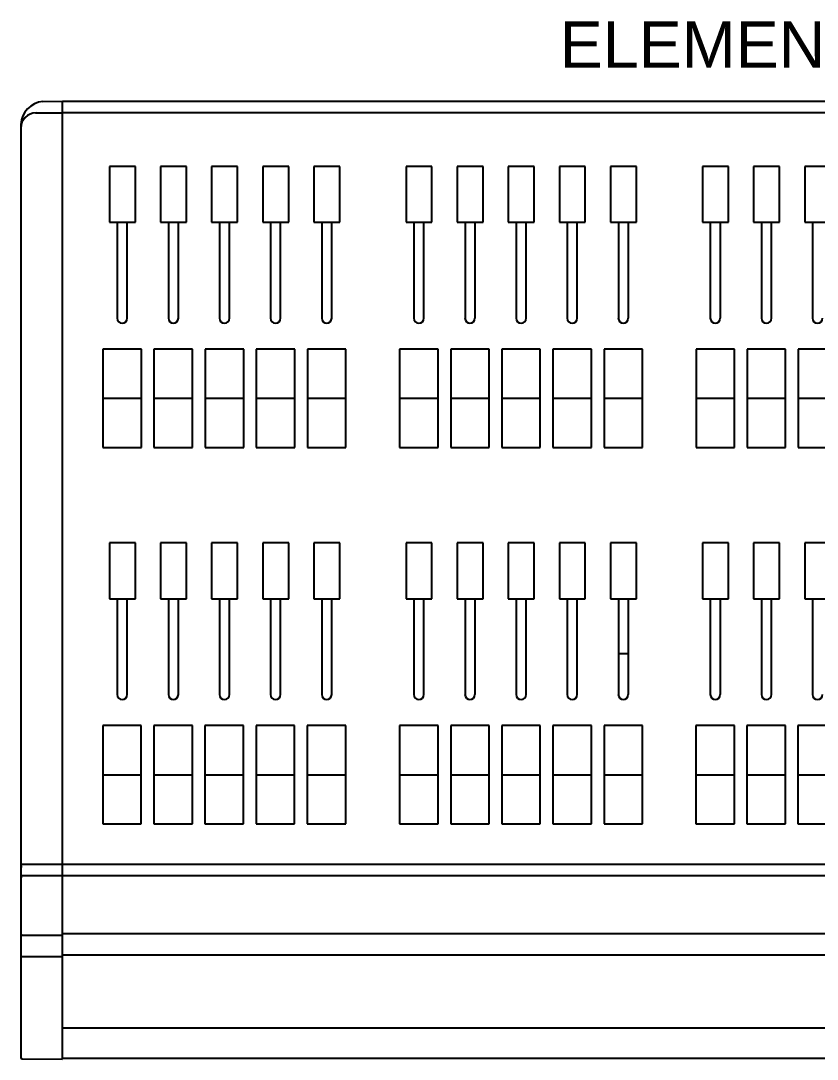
# Model space of a CAD drawing. Extents: x -49 to 275, y -8 to 142.
# Drawn here: x 117.94 to 129.78, y 55.91 to 71.34 of the extents above; entities that cross this region are included whole.
import ezdxf
from ezdxf.enums import TextEntityAlignment as Align

# ---------------------------------------------------------------- set-up
doc = ezdxf.new("R2010")
doc.units = 0
doc.header["$LTSCALE"] = 0.5
doc.header["$MEASUREMENT"] = 0
doc.layers.get('0').update_dxf_attribs({"linetype": 'CONTINUOUS'})
doc.layers.add('RISER', color=7, linetype='CONTINUOUS')
doc.styles.add('ARIAL', font='arial.ttf')

# ---------------------------------------------------------------- blocks, each defined once
blk = doc.blocks.new('*U34')
at = {"layer": 'RISER'}
for p, q in [((-16.737, 7.275), (-16.445, 7.278)), ((-16.445, -6.959), (-16.445, 7.278)), ((16.445, 7.277), (-16.445, 7.277)), ((-16.845, 7.104), (-16.445, 7.107)), ((16.445, 7.107), (-16.445, 7.107)), ((-17.065, 6.935), (-17.065, -6.935)), ((-15.747, 6.31), (-15.747, 5.479)), ((-15.361, 6.31), (-15.747, 6.31)), ((-15.361, 5.479), (-15.361, 6.31)), ((-14.987, 6.31), (-14.987, 5.479)), ((-14.601, 6.31), (-14.987, 6.31)), ((-14.601, 5.479), (-14.601, 6.31)), ((-14.227, 6.31), (-14.227, 5.479)), ((-13.841, 6.31), (-14.227, 6.31)), ((-13.841, 5.479), (-13.841, 6.31)), ((-13.467, 6.31), (-13.467, 5.479)), ((-13.081, 6.31), (-13.467, 6.31)), ((-13.081, 5.479), (-13.081, 6.31)), ((-12.707, 6.31), (-12.707, 5.479)), ((-12.321, 6.31), (-12.707, 6.31)), ((-12.321, 5.479), (-12.321, 6.31)), ((-11.336, 6.31), (-11.336, 5.479)), ((-10.95, 6.31), (-11.336, 6.31)), ((-10.95, 5.479), (-10.95, 6.31)), ((-10.576, 6.31), (-10.576, 5.479)), ((-10.19, 6.31), (-10.576, 6.31)), ((-10.19, 5.479), (-10.19, 6.31)), ((-9.816, 6.31), (-9.816, 5.479)), ((-9.43, 6.31), (-9.816, 6.31)), ((-9.43, 5.479), (-9.43, 6.31)), ((-9.056, 6.31), (-9.056, 5.479)), ((-8.67, 6.31), (-9.056, 6.31)), ((-8.67, 5.479), (-8.67, 6.31)), ((-8.296, 6.31), (-8.296, 5.479)), ((-7.91, 6.31), (-8.296, 6.31)), ((-7.91, 5.479), (-7.91, 6.31)), ((-6.928, 6.31), (-6.928, 5.479)), ((-6.542, 6.31), (-6.928, 6.31)), ((-6.542, 5.479), (-6.542, 6.31)), ((-6.168, 6.31), (-6.168, 5.479)), ((-5.782, 6.31), (-6.168, 6.31)), ((-5.782, 5.479), (-5.782, 6.31)), ((-5.408, 6.31), (-5.408, 5.479)), ((-5.022, 6.31), (-5.408, 6.31)), ((-15.747, 5.479), (-15.361, 5.479)), ((-15.63, 5.479), (-15.63, 4.054)), ((-15.481, 4.054), (-15.481, 5.479)), ((-14.987, 5.479), (-14.601, 5.479)), ((-14.87, 5.479), (-14.87, 4.054)), ((-14.721, 4.054), (-14.721, 5.479)), ((-14.227, 5.479), (-13.841, 5.479)), ((-14.11, 5.479), (-14.11, 4.054)), ((-13.961, 4.054), (-13.961, 5.479)), ((-13.467, 5.479), (-13.081, 5.479)), ((-13.35, 5.479), (-13.35, 4.054)), ((-13.201, 4.054), (-13.201, 5.479)), ((-12.707, 5.479), (-12.321, 5.479)), ((-12.59, 5.479), (-12.59, 4.054)), ((-12.441, 4.054), (-12.441, 5.479)), ((-11.336, 5.479), (-10.95, 5.479)), ((-11.219, 5.479), (-11.219, 4.054)), ((-11.07, 4.054), (-11.07, 5.479)), ((-10.576, 5.479), (-10.19, 5.479)), ((-10.459, 5.479), (-10.459, 4.054)), ((-10.31, 4.054), (-10.31, 5.479)), ((-9.816, 5.479), (-9.43, 5.479)), ((-9.699, 5.479), (-9.699, 4.054)), ((-9.55, 4.054), (-9.55, 5.479)), ((-9.056, 5.479), (-8.67, 5.479)), ((-8.939, 5.479), (-8.939, 4.054)), ((-8.79, 4.054), (-8.79, 5.479)), ((-8.296, 5.479), (-7.91, 5.479)), ((-8.179, 5.479), (-8.179, 4.054)), ((-8.03, 4.054), (-8.03, 5.479)), ((-6.928, 5.479), (-6.542, 5.479)), ((-6.811, 5.479), (-6.811, 4.054)), ((-6.662, 4.054), (-6.662, 5.479)), ((-6.168, 5.479), (-5.782, 5.479)), ((-6.051, 5.479), (-6.051, 4.054)), ((-5.902, 4.054), (-5.902, 5.479)), ((-5.408, 5.479), (-5.022, 5.479)), ((-5.291, 5.479), (-5.291, 4.054)), ((-15.27, 3.594), (-15.844, 3.594)), ((-15.844, 3.594), (-15.844, 2.134)), ((-15.27, 2.134), (-15.27, 3.594)), ((-14.509, 3.594), (-15.084, 3.594)), ((-15.084, 3.594), (-15.084, 2.134)), ((-14.509, 2.134), (-14.509, 3.594)), ((-13.749, 3.594), (-14.323, 3.594)), ((-14.323, 3.594), (-14.323, 2.134)), ((-13.749, 2.134), (-13.749, 3.594)), ((-12.989, 3.594), (-13.563, 3.594)), ((-13.563, 3.594), (-13.563, 2.134)), ((-12.989, 2.134), (-12.989, 3.594)), ((-12.229, 3.594), (-12.803, 3.594)), ((-12.803, 3.594), (-12.803, 2.134)), ((-12.229, 2.134), (-12.229, 3.594)), ((-10.858, 3.594), (-11.432, 3.594)), ((-11.432, 3.594), (-11.432, 2.134)), ((-10.858, 2.134), (-10.858, 3.594)), ((-10.098, 3.594), (-10.672, 3.594)), ((-10.672, 3.594), (-10.672, 2.134)), ((-10.098, 2.134), (-10.098, 3.594)), ((-9.339, 3.594), (-9.912, 3.594)), ((-9.912, 3.594), (-9.912, 2.134)), ((-9.339, 2.134), (-9.339, 3.594)), ((-8.579, 3.594), (-9.152, 3.594)), ((-9.152, 3.594), (-9.152, 2.134)), ((-8.579, 2.134), (-8.579, 3.594)), ((-7.818, 3.594), (-8.392, 3.594)), ((-8.392, 3.594), (-8.392, 2.134)), ((-7.818, 2.134), (-7.818, 3.594)), ((-6.451, 3.594), (-7.024, 3.594)), ((-7.024, 3.594), (-7.024, 2.134)), ((-6.451, 2.134), (-6.451, 3.594)), ((-5.691, 3.594), (-6.264, 3.594)), ((-6.264, 3.594), (-6.264, 2.134)), ((-5.691, 2.134), (-5.691, 3.594)), ((-4.93, 3.594), (-5.504, 3.594)), ((-5.504, 3.594), (-5.504, 2.134)), ((-15.844, 2.864), (-15.27, 2.864)), ((-15.084, 2.864), (-14.509, 2.864)), ((-14.323, 2.864), (-13.749, 2.864)), ((-13.563, 2.864), (-12.989, 2.864)), ((-12.803, 2.864), (-12.229, 2.864)), ((-11.432, 2.864), (-10.858, 2.864)), ((-10.672, 2.864), (-10.098, 2.864)), ((-9.912, 2.864), (-9.339, 2.864)), ((-9.152, 2.864), (-8.579, 2.864)), ((-8.392, 2.864), (-7.818, 2.864)), ((-7.024, 2.864), (-6.451, 2.864)), ((-6.264, 2.864), (-5.691, 2.864)), ((-5.504, 2.864), (-4.93, 2.864)), ((-15.844, 2.134), (-15.27, 2.134)), ((-15.084, 2.134), (-14.509, 2.134)), ((-14.323, 2.134), (-13.749, 2.134)), ((-13.563, 2.134), (-12.989, 2.134)), ((-12.803, 2.134), (-12.229, 2.134)), ((-11.432, 2.134), (-10.858, 2.134)), ((-10.672, 2.134), (-10.098, 2.134)), ((-9.912, 2.134), (-9.339, 2.134)), ((-9.152, 2.134), (-8.579, 2.134)), ((-8.392, 2.134), (-7.818, 2.134)), ((-7.024, 2.134), (-6.451, 2.134)), ((-6.264, 2.134), (-5.691, 2.134)), ((-5.504, 2.134), (-4.93, 2.134)), ((-15.747, 0.715), (-15.747, -0.116)), ((-15.361, 0.715), (-15.747, 0.715)), ((-15.361, -0.116), (-15.361, 0.715)), ((-14.987, 0.715), (-14.987, -0.116)), ((-14.601, 0.715), (-14.987, 0.715)), ((-14.601, -0.116), (-14.601, 0.715)), ((-14.227, 0.715), (-14.227, -0.116)), ((-13.841, 0.715), (-14.227, 0.715)), ((-13.841, -0.116), (-13.841, 0.715)), ((-13.467, 0.715), (-13.467, -0.116)), ((-13.081, 0.715), (-13.467, 0.715)), ((-13.081, -0.116), (-13.081, 0.715)), ((-12.707, 0.715), (-12.707, -0.116)), ((-12.321, 0.715), (-12.707, 0.715)), ((-12.321, -0.116), (-12.321, 0.715)), ((-11.336, 0.715), (-11.336, -0.116)), ((-10.95, 0.715), (-11.336, 0.715)), ((-10.95, -0.116), (-10.95, 0.715)), ((-10.576, 0.715), (-10.576, -0.116)), ((-10.19, 0.715), (-10.576, 0.715)), ((-10.19, -0.116), (-10.19, 0.715)), ((-9.816, 0.715), (-9.816, -0.116)), ((-9.43, 0.715), (-9.816, 0.715)), ((-9.43, -0.116), (-9.43, 0.715)), ((-9.056, 0.715), (-9.056, -0.116)), ((-8.67, 0.715), (-9.056, 0.715)), ((-8.67, -0.116), (-8.67, 0.715)), ((-8.296, 0.715), (-8.296, -0.116)), ((-7.91, 0.715), (-8.296, 0.715)), ((-7.91, -0.116), (-7.91, 0.715)), ((-6.928, 0.715), (-6.928, -0.116)), ((-6.542, 0.715), (-6.928, 0.715)), ((-6.542, -0.116), (-6.542, 0.715)), ((-6.168, 0.715), (-6.168, -0.116)), ((-5.782, 0.715), (-6.168, 0.715)), ((-5.782, -0.116), (-5.782, 0.715)), ((-5.408, 0.715), (-5.408, -0.116)), ((-5.022, 0.715), (-5.408, 0.715)), ((-15.747, -0.116), (-15.361, -0.116)), ((-15.63, -0.116), (-15.63, -1.541)), ((-15.481, -1.541), (-15.481, -0.116)), ((-14.987, -0.116), (-14.601, -0.116)), ((-14.87, -0.116), (-14.87, -1.541)), ((-14.721, -1.541), (-14.721, -0.116)), ((-14.227, -0.116), (-13.841, -0.116)), ((-14.11, -0.116), (-14.11, -1.541)), ((-13.961, -1.541), (-13.961, -0.116)), ((-13.467, -0.116), (-13.081, -0.116)), ((-13.35, -0.116), (-13.35, -1.541)), ((-13.201, -1.541), (-13.201, -0.116)), ((-12.707, -0.116), (-12.321, -0.116)), ((-12.59, -0.116), (-12.59, -1.541)), ((-12.441, -1.541), (-12.441, -0.116)), ((-11.336, -0.116), (-10.95, -0.116)), ((-11.219, -0.116), (-11.219, -1.541)), ((-11.07, -1.541), (-11.07, -0.116)), ((-10.576, -0.116), (-10.19, -0.116)), ((-10.459, -0.116), (-10.459, -1.541)), ((-10.31, -1.541), (-10.31, -0.116)), ((-9.816, -0.116), (-9.43, -0.116)), ((-9.699, -0.116), (-9.699, -1.541)), ((-9.55, -1.541), (-9.55, -0.116)), ((-9.056, -0.116), (-8.67, -0.116)), ((-8.939, -0.116), (-8.939, -1.541)), ((-8.79, -1.541), (-8.79, -0.116)), ((-8.296, -0.116), (-7.91, -0.116)), ((-8.179, -0.116), (-8.179, -1.541)), ((-8.03, -1.541), (-8.03, -0.116)), ((-6.928, -0.116), (-6.542, -0.116)), ((-6.811, -0.116), (-6.811, -1.541)), ((-6.662, -1.541), (-6.662, -0.116)), ((-6.168, -0.116), (-5.782, -0.116)), ((-6.051, -0.116), (-6.051, -1.541)), ((-5.902, -1.541), (-5.902, -0.116)), ((-5.408, -0.116), (-5.022, -0.116)), ((-5.291, -0.116), (-5.291, -1.541)), ((-8.179, -0.931), (-8.03, -0.931)), ((-15.273, -2.001), (-15.847, -2.001)), ((-15.847, -2.001), (-15.847, -3.461)), ((-15.273, -3.461), (-15.273, -2.001)), ((-14.513, -2.001), (-15.087, -2.001)), ((-15.087, -2.001), (-15.087, -3.461)), ((-14.513, -3.461), (-14.513, -2.001)), ((-13.753, -2.001), (-14.327, -2.001)), ((-14.327, -2.001), (-14.327, -3.461)), ((-13.753, -3.461), (-13.753, -2.001)), ((-12.993, -2.001), (-13.567, -2.001)), ((-13.567, -2.001), (-13.567, -3.461)), ((-12.993, -3.461), (-12.993, -2.001)), ((-12.233, -2.001), (-12.807, -2.001)), ((-12.807, -2.001), (-12.807, -3.461)), ((-12.233, -3.461), (-12.233, -2.001)), ((-10.858, -2.001), (-11.432, -2.001)), ((-11.432, -2.001), (-11.432, -3.461)), ((-10.858, -3.461), (-10.858, -2.001)), ((-10.098, -2.001), (-10.672, -2.001)), ((-10.672, -2.001), (-10.672, -3.461)), ((-10.098, -3.461), (-10.098, -2.001)), ((-9.339, -2.001), (-9.912, -2.001)), ((-9.912, -2.001), (-9.912, -3.461)), ((-9.339, -3.461), (-9.339, -2.001)), ((-8.579, -2.001), (-9.152, -2.001)), ((-9.152, -2.001), (-9.152, -3.461)), ((-8.579, -3.461), (-8.579, -2.001)), ((-7.818, -2.001), (-8.392, -2.001)), ((-8.392, -2.001), (-8.392, -3.461)), ((-7.818, -3.461), (-7.818, -2.001)), ((-6.454, -2.001), (-7.028, -2.001)), ((-7.028, -2.001), (-7.028, -3.461)), ((-6.454, -3.461), (-6.454, -2.001)), ((-5.694, -2.001), (-6.268, -2.001)), ((-6.268, -2.001), (-6.268, -3.461)), ((-5.694, -3.461), (-5.694, -2.001)), ((-4.934, -2.001), (-5.508, -2.001)), ((-5.508, -2.001), (-5.508, -3.461)), ((-15.847, -2.731), (-15.273, -2.731)), ((-15.087, -2.731), (-14.513, -2.731)), ((-14.327, -2.731), (-13.753, -2.731)), ((-13.567, -2.731), (-12.993, -2.731)), ((-12.807, -2.731), (-12.233, -2.731)), ((-11.432, -2.731), (-10.858, -2.731)), ((-10.672, -2.731), (-10.098, -2.731)), ((-9.912, -2.731), (-9.339, -2.731)), ((-9.152, -2.731), (-8.579, -2.731)), ((-8.392, -2.731), (-7.818, -2.731)), ((-7.028, -2.731), (-6.454, -2.731)), ((-6.268, -2.731), (-5.694, -2.731)), ((-5.508, -2.731), (-4.934, -2.731)), ((-15.847, -3.461), (-15.273, -3.461)), ((-15.087, -3.461), (-14.513, -3.461)), ((-14.327, -3.461), (-13.753, -3.461)), ((-13.567, -3.461), (-12.993, -3.461)), ((-12.807, -3.461), (-12.233, -3.461)), ((-11.432, -3.461), (-10.858, -3.461)), ((-10.672, -3.461), (-10.098, -3.461)), ((-9.912, -3.461), (-9.339, -3.461)), ((-9.152, -3.461), (-8.579, -3.461)), ((-8.392, -3.461), (-7.818, -3.461)), ((-7.028, -3.461), (-6.454, -3.461)), ((-6.268, -3.461), (-5.694, -3.461)), ((-5.508, -3.461), (-4.934, -3.461)), ((-17.065, -4.061), (13.426, -4.061)), ((13.426, -4.233), (-17.065, -4.233)), ((-17.045, -5.116), (-16.445, -5.115)), ((16.445, -5.096), (-16.445, -5.096)), ((-17.045, -5.432), (-16.445, -5.432)), ((16.445, -5.413), (-16.445, -5.413)), ((16.445, -6.5), (-16.445, -6.5)), ((-16.445, -6.945), (16.445, -6.945)), ((-17.045, -6.955), (-16.445, -6.96))]:
    blk.add_line(p, q, dxfattribs=at)
for centre, radius, start, end in [((-16.704, 6.914), 0.362, 95.3089, 176.6882), ((-15.556, 4.054), 0.0745, 180.4509, 359.5491), ((-14.796, 4.054), 0.0745, 180.4509, 359.5491), ((-14.036, 4.054), 0.0745, 180.4509, 359.5491), ((-13.276, 4.054), 0.0745, 180.4509, 359.5491), ((-12.516, 4.054), 0.0745, 180.4509, 359.5491), ((-11.145, 4.054), 0.0745, 180.4509, 359.5491), ((-10.385, 4.054), 0.0745, 180.4509, 359.5491), ((-9.625, 4.054), 0.0745, 180.4509, 359.5491), ((-8.865, 4.054), 0.0745, 180.4509, 359.5491), ((-8.105, 4.054), 0.0745, 180.4509, 359.5491), ((-6.737, 4.054), 0.0745, 180.4509, 359.5491), ((-5.977, 4.054), 0.0745, 180.4509, 359.5491), ((-5.217, 4.054), 0.0745, 180.4509, 359.5491), ((-15.556, -1.541), 0.0745, 180.4509, 359.5491), ((-14.796, -1.541), 0.0745, 180.4509, 359.5491), ((-14.036, -1.541), 0.0745, 180.4509, 359.5491), ((-13.276, -1.541), 0.0745, 180.4509, 359.5491), ((-12.516, -1.541), 0.0745, 180.4509, 359.5491), ((-11.145, -1.541), 0.0745, 180.4509, 359.5491), ((-10.385, -1.541), 0.0745, 180.4509, 359.5491), ((-9.625, -1.541), 0.0745, 180.4509, 359.5491), ((-8.865, -1.541), 0.0745, 180.4509, 359.5491), ((-8.105, -1.541), 0.0745, 180.4509, 359.5491), ((-6.737, -1.541), 0.0745, 180.4509, 359.5491), ((-5.977, -1.541), 0.0745, 180.4509, 359.5491), ((-5.217, -1.541), 0.0745, 180.4509, 359.5491), ((-17.05, -4.056), 0.0379, 246.6982, 277.3184), ((-17.05, -4.284), 0.0308, 81.1033, 119.2495), ((-17.05, -5.147), 0.0308, 81.1033, 119.2495), ((-17.05, -5.394), 0.0379, 246.6982, 277.3184), ((-17.045, -6.935), 0.02, 180, 269.5049)]:
    blk.add_arc(centre, radius, start, end, dxfattribs=at)
blk.add_ellipse((-16.835, 6.877), major_axis=(0.23, -0.014), ratio=0.990193, start_param=1.641297, end_param=3.203367, dxfattribs=at)
at = {"layer": 'RISER', "color": 1, "style": 'ARIAL'}
for tag, p in [('STATIONID', (0, 8.877)), ('ELEMENT2XXXCONTROLCONSOLE', (0, 7.777))]:
    blk.add_attdef(tag, text='', height=0.688, dxfattribs=at).set_placement(p, align=Align.CENTER)
blk.add_attdef('DRAWINGREF', text='', height=0.688, dxfattribs=at).set_placement((0, -7.445), align=Align.TOP_CENTER)

msp = doc.modelspace()

# ---------------------------------------------------------------- block references
msp.add_blockref('*U34', (135.002, 62.866)).add_auto_attribs({'ELEMENT2XXXCONTROLCONSOLE': 'ELEMENT 2 XXXX CONTROL CONSOLE'})

doc.saveas('drawing.dxf')
